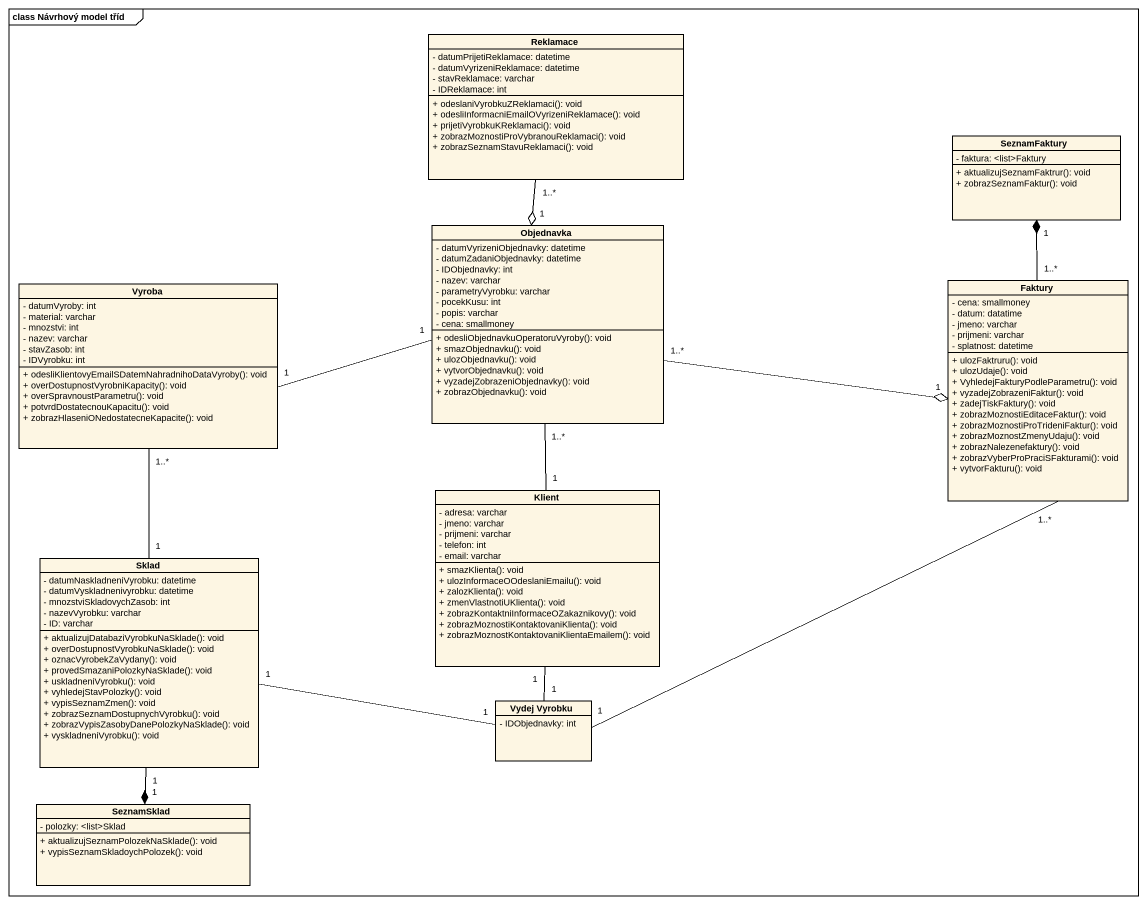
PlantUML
@startuml
mainframe class Návrhový model tříd
hide circle
hide empty members
skinparam classAttributeIconSize 0
class Reklamace {
  - datumPrijetiReklamace: datetime
  - datumVyrizeniReklamace: datetime
  - stavReklamace: varchar
  - IDReklamace: int
  + odeslaniVyrobkuZReklamaci(): void
  + odesliInformacniEmailOVyrizeniReklamace(): void
  + prijetiVyrobkuKReklamaci(): void
  + zobrazMoznostiProVybranouReklamaci(): void
  + zobrazSeznamStavuReklamaci(): void
}
class SeznamFaktury {
  - faktura: <list>Faktury
  + aktualizujSeznamFaktrur(): void
  + zobrazSeznamFaktur(): void
}
class Objednavka {
  - datumVyrizeniObjednavky: datetime
  - datumZadaniObjednavky: datetime
  - IDObjednavky: int
  - nazev: varchar
  - parametryVyrobku: varchar
  - pocekKusu: int
  - popis: varchar
  - cena: smallmoney
  + odesliObjednavkuOperatoruVyroby(): void
  + smazObjednavku(): void
  + ulozObjednavku(): void
  + vytvorObjednavku(): void
  + vyzadejZobrazeniObjednavky(): void
  + zobrazObjednavku(): void
}
class Vyroba {
  - datumVyroby: int
  - material: varchar
  - mnozstvi: int
  - nazev: varchar
  - stavZasob: int
  - IDVyrobku: int
  + odesliKlientovyEmailSDatemNahradnihoDataVyroby(): void
  + overDostupnostVyrobniKapacity(): void
  + overSpravnoustParametru(): void
  + potvrdDostatecnouKapacitu(): void
  + zobrazHlaseniONedostatecneKapacite(): void
}
class Faktury {
  - cena: smallmoney
  - datum: datatime
  - jmeno: varchar
  - prijmeni: varchar
  - splatnost: datetime
  + ulozFaktruru(): void
  + ulozUdaje(): void
  + VyhledejFakturyPodleParametru(): void
  + vyzadejZobrazeniFaktur(): void
  + zadejTiskFaktury(): void
  + zobrazMoznostiEditaceFaktur(): void
  + zobrazMoznostiProTrideniFaktur(): void
  + zobrazMoznostZmenyUdaju(): void
  + zobrazNalezenefaktury(): void
  + zobrazVyberProPraciSFakturami(): void
  + vytvorFakturu(): void
}
class Klient {
  - adresa: varchar
  - jmeno: varchar
  - prijmeni: varchar
  - telefon: int
  - email: varchar
  + smazKlienta(): void
  + ulozInformaceOOdeslaniEmailu(): void
  + zalozKlienta(): void
  + zmenVlastnotiUKlienta(): void
  + zobrazKontaktniInformaceOZakaznikovy(): void
  + zobrazMoznostiKontaktovaniKlienta(): void
  + zobrazMoznostKontaktovaniKlientaEmailem(): void
}
class Sklad {
  - datumNaskladneniVyrobku: datetime
  - datumVyskladnenivyrobku: datetime
  - mnozstviSkladovychZasob: int
  - nazevVyrobku: varchar
  - ID: varchar
  + aktualizujDatabaziVyrobkuNaSklade(): void
  + overDostupnostVyrobkuNaSklade(): void
  + oznacVyrobekZaVydany(): void
  + provedSmazaniPolozkyNaSklade(): void
  + uskladneniVyrobku(): void
  + vyhledejStavPolozky(): void
  + vypisSeznamZmen(): void
  + zobrazSeznamDostupnychVyrobku(): void
  + zobrazVypisZasobyDanePolozkyNaSklade(): void
  + vyskladneniVyrobku(): void
}
class "Vydej Vyrobku" as Vydej_Vyrobku {
  - IDObjednavky: int
}
class SeznamSklad {
  - polozky: <list>Sklad
  + aktualizujSeznamPolozekNaSklade(): void
  + vypisSeznamSkladoychPolozek(): void
}
Reklamace "1..*" --o "1" Objednavka
Objednavka "1" -left- "1" Vyroba
Objednavka "1..*" -right-o "1" Faktury
Objednavka "1..*" -- "1" Klient
Vyroba "1..*" -- "1" Sklad
Faktury "1..*" -up-* "1" SeznamFaktury
Faktury "1..*" -- "1" Vydej_Vyrobku
Sklad "1" -right- "1" Vydej_Vyrobku
Sklad "1" --* "1" SeznamSklad
Vydej_Vyrobku "1" -up- "1" Klient
@enduml
